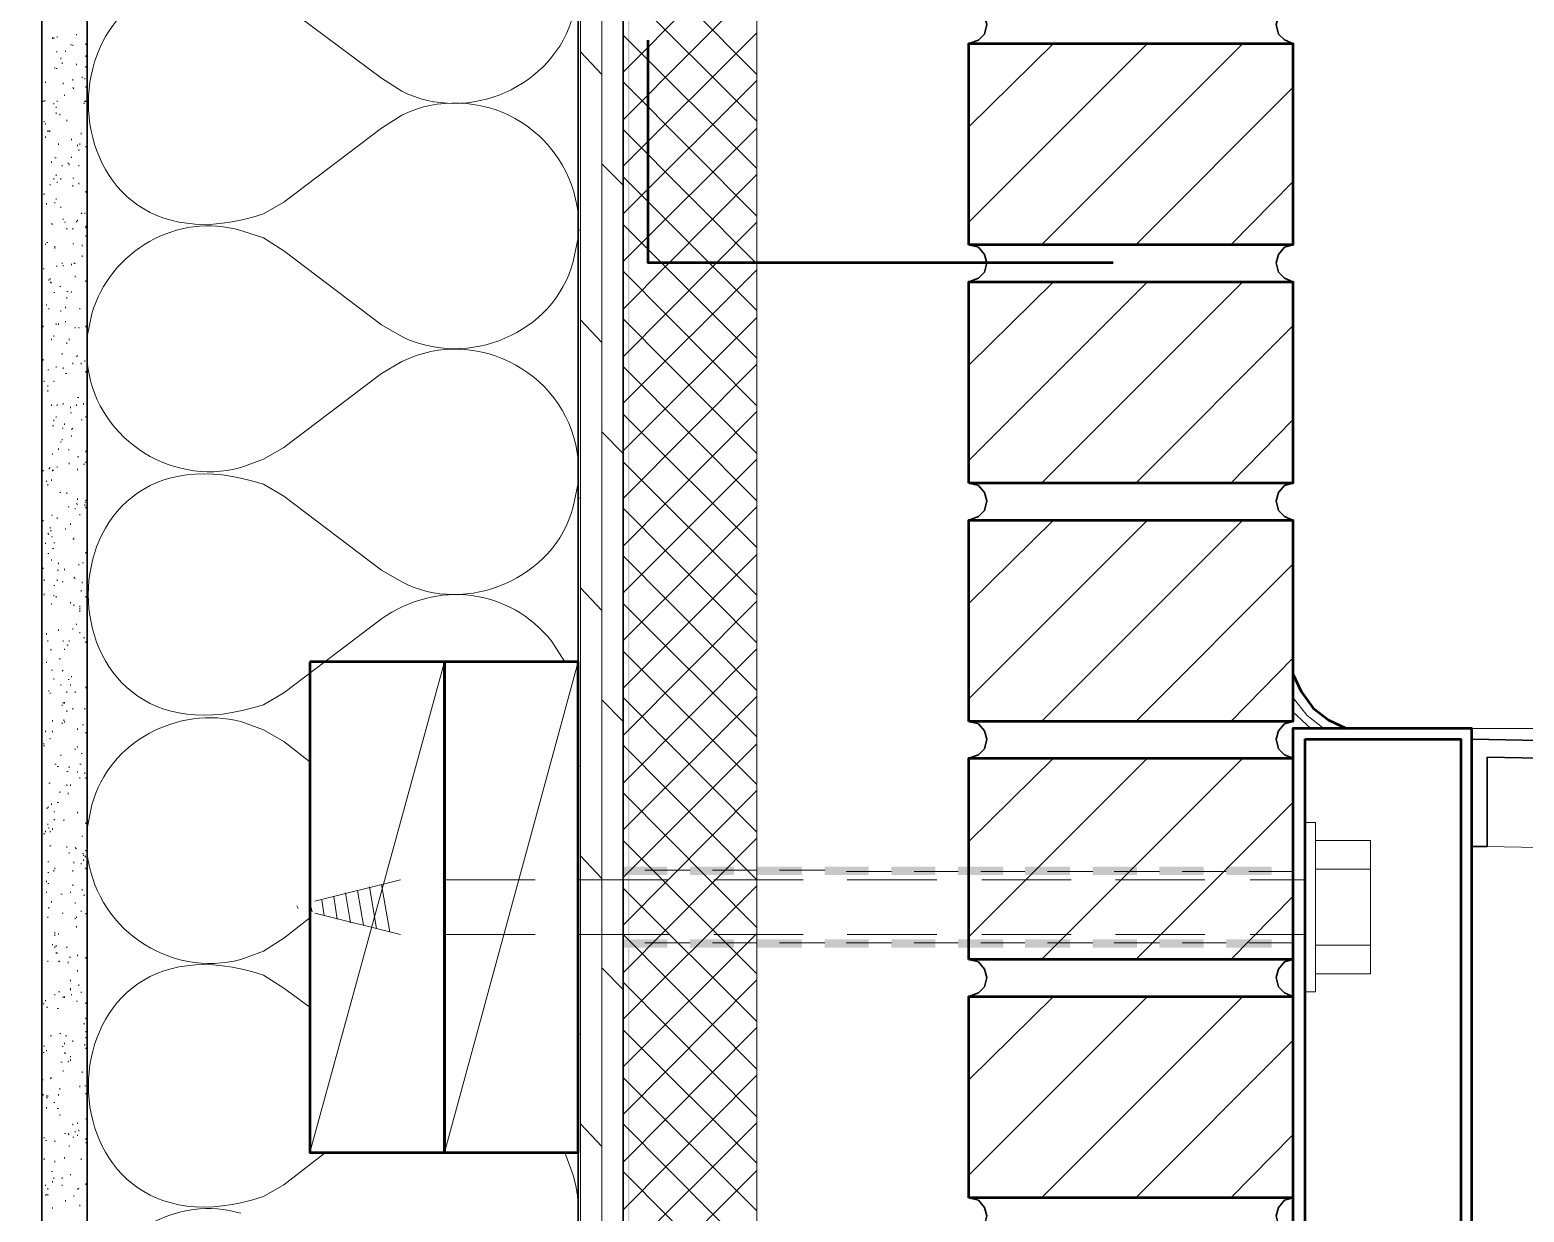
# Model space of a CAD drawing. Header units: inches. Extents: x 5 to 516, y -193 to 129.
# Drawn here: x 34.924 to 36.317, y -179.762 to -178.66 of the extents above; entities that cross this region are included whole.
import ezdxf

# ---------------------------------------------------------------- set-up
doc = ezdxf.new("R2010")
doc.units = ezdxf.units.IN
doc.header["$MEASUREMENT"] = 0
doc.layers.add('PDF7_Geometry', color=7, linetype='Continuous')
doc.layers.add('PDF7_Solid Fills', color=7, linetype='Continuous')

msp = doc.modelspace()

# ---------------------------------------------------------------- hatches: boundary and pattern name
at = {"layer": 'PDF7_Solid Fills', "transparency": 33554559}
for points in [[(35.4768844, -179.4402278), (35.4768844, -179.4480055), (35.5179956, -179.4480064), (35.5179956, -179.4402278)], [(35.5391087, -179.4402278), (35.5391087, -179.4480055), (35.5802198, -179.4480064), (35.5802198, -179.4402278)], [(35.6013283, -179.4402278), (35.6013283, -179.4480055), (35.6435506, -179.4480064), (35.6435506, -179.4402278)], [(35.6646625, -179.4402278), (35.6646625, -179.4480055), (35.7057736, -179.4480064), (35.7057736, -179.4402278)], [(35.7268845, -179.4402278), (35.7268845, -179.4480055), (35.7679956, -179.4480064), (35.7679956, -179.4402278)], [(35.7891087, -179.4402278), (35.7891087, -179.4480055), (35.8313309, -179.4480064), (35.8313309, -179.4402278)], [(35.8513284, -179.4402278), (35.8513284, -179.4480055), (35.8935506, -179.4480064), (35.8935506, -179.4402278)], [(35.9146625, -179.4402278), (35.9146625, -179.4480055), (35.9557736, -179.4480064), (35.9557736, -179.4402278)], [(35.9768845, -179.4402278), (35.9768845, -179.4480055), (36.0179956, -179.4480064), (36.0179956, -179.4402278)], [(36.0391087, -179.4402278), (36.0391087, -179.4480055), (36.0813309, -179.4480064), (36.0813309, -179.4402278)], [(35.4768844, -179.5080062), (35.4768844, -179.515784), (35.5179956, -179.5157836), (35.5179956, -179.5080062)], [(35.5391087, -179.5080062), (35.5391087, -179.515784), (35.5802198, -179.5157836), (35.5802198, -179.5080062)], [(35.6013283, -179.5080062), (35.6013283, -179.515784), (35.6435506, -179.5157836), (35.6435506, -179.5080062)], [(35.6646625, -179.5080062), (35.6646625, -179.515784), (35.7057736, -179.5157836), (35.7057736, -179.5080062)], [(35.7268845, -179.5080062), (35.7268845, -179.515784), (35.7679956, -179.5157836), (35.7679956, -179.5080062)], [(35.7891087, -179.5080062), (35.7891087, -179.515784), (35.8313309, -179.5157836), (35.8313309, -179.5080062)], [(35.8513284, -179.5080062), (35.8513284, -179.515784), (35.8935506, -179.5157836), (35.8935506, -179.5080062)], [(35.9146625, -179.5080062), (35.9146625, -179.515784), (35.9557736, -179.5157836), (35.9557736, -179.5080062)], [(35.9768845, -179.5080062), (35.9768845, -179.515784), (36.0179956, -179.5157836), (36.0179956, -179.5080062)], [(36.0391087, -179.5080062), (36.0391087, -179.515784), (36.0813309, -179.5157836), (36.0813309, -179.5080062)]]:
    msp.add_hatch(color=256, dxfattribs=at).paths.add_polyline_path(points)

# ---------------------------------------------------------------- linework, layer by layer
at = {"layer": 'PDF7_Geometry', "lineweight": 35}
for points in [[(35.4346639, -172.2280057), (35.4346639, -182.8946732), (35.4768862, -182.8946732), (35.4768862, -172.2280057)], [(34.9346616, -177.4357839), (34.9346616, -182.0613398), (34.9768839, -182.0613398), (34.9768839, -177.4357839)]]:
    msp.add_lwpolyline(points, close=True, dxfattribs=at)
at = {"layer": 'PDF7_Geometry', "lineweight": 15}
for points in [[(35.4368861, -182.8946732), (35.4368861, -172.2280057)], [(35.4568852, -182.8946732), (35.4568852, -172.2280057)], [(35.6013283, -178.7013384), (35.4768839, -178.5757828)], [(35.4768844, -178.6991162), (35.6013289, -178.5735607)], [(35.2702182, -178.7168943), (35.2513293, -178.7046721), (35.1602182, -178.6368943), (35.1413293, -178.6246721)], [(35.6013283, -178.7446722), (35.4768839, -178.6202277)], [(35.4768844, -178.7435611), (35.6013289, -178.6180056)], [(34.9446624, -178.6668942), (34.9446624, -178.6680053)], [(34.9457745, -178.6680053), (34.9457745, -178.6668941)], [(34.9491066, -178.6668942), (34.9491066, -178.6657831)], [(34.9668859, -178.6646721), (34.9668859, -178.6635609)], [(35.6013283, -178.7891171), (35.4768839, -178.6646726)], [(35.4768844, -178.786895), (35.6013289, -178.6624505)], [(34.9491066, -178.6802281), (34.9479955, -178.6802281)], [(34.9568852, -178.6802281), (34.9568852, -178.679117)], [(34.9624394, -178.6735606), (34.9613283, -178.6735606)], [(34.9635516, -178.6746728), (34.9635516, -178.6735617)], [(34.9757745, -178.6735606), (34.9757745, -178.6724495)], [(35.4568852, -178.7013384), (35.4368852, -178.6802273)], [(35.7991071, -178.7502275), (35.877996, -178.6724497)], [(35.7991071, -178.8391173), (35.9657738, -178.6724507)], [(35.8668856, -178.8602276), (36.0546633, -178.6724498)], [(34.9468845, -178.695783), (34.9468845, -178.6946719)], [(34.9491066, -178.695783), (34.9479955, -178.695783)], [(34.9524409, -178.6868945), (34.9524409, -178.6857834)], [(34.9535509, -178.6913388), (34.9535509, -178.6902277)], [(34.9668859, -178.6913388), (34.9668859, -178.6924499)], [(34.9757745, -178.6846724), (34.9757745, -178.6835613)], [(34.9757745, -178.694672), (34.9757745, -178.6935609)], [(34.937996, -178.709117), (34.937996, -178.7080058)], [(34.9546631, -178.710228), (34.9546631, -178.7091169)], [(34.9635516, -178.7068948), (34.9635516, -178.7057837)], [(34.9724401, -178.7046727), (34.9724401, -178.7035616)], [(34.9746623, -178.7057838), (34.9746623, -178.7046726)], [(35.6013283, -178.8335609), (35.4768839, -178.7080053)], [(35.4768844, -178.8313387), (35.6013289, -178.7068943)], [(34.9557753, -178.7213387), (34.9557753, -178.7202276)], [(34.9646638, -178.7146723), (34.9635527, -178.7135612)], [(34.9757745, -178.7124502), (34.9757745, -178.7135613)], [(35.9546632, -178.8602276), (36.1013298, -178.7135609)], [(34.9357738, -178.726894), (34.9357738, -178.7257829)], [(34.937996, -178.7257841), (34.9368848, -178.7257841)], [(34.9457745, -178.7280062), (34.9457745, -178.7291173)], [(34.9479967, -178.7313394), (34.9479967, -178.7324505)], [(34.9479967, -178.7380058), (34.9479967, -178.7368947)], [(34.9491066, -178.726894), (34.9491066, -178.7257829)], [(34.9513287, -178.7391169), (34.9513287, -178.7380058)], [(34.9746623, -178.7280062), (34.9735512, -178.7280062)], [(34.9746623, -178.726894), (34.9746623, -178.7257829)], [(34.9757745, -178.726894), (34.9757745, -178.7257829)], [(34.936886, -178.7457833), (34.936886, -178.7446722)], [(34.937996, -178.7480054), (34.937996, -178.7468943)], [(34.9579951, -178.7435611), (34.9579951, -178.7446722)], [(35.6013283, -178.8780058), (35.4768839, -178.7524502)], [(35.4768844, -178.8757836), (35.6013289, -178.7513392)], [(34.937996, -178.7602283), (34.937996, -178.7591171)], [(34.9402181, -178.7546718), (34.9402181, -178.7535607)], [(34.9424402, -178.7546718), (34.9413291, -178.7535607)], [(34.9502188, -178.7668947), (34.9502188, -178.7657835)], [(34.9624394, -178.7624504), (34.9624394, -178.7613393)], [(34.9679959, -178.7680057), (34.9679959, -178.7668946)], [(34.970218, -178.7668947), (34.970218, -178.7657835)], [(34.9713302, -178.7568939), (34.9713302, -178.7557828)], [(34.9479967, -178.7791164), (34.9468856, -178.7791164)], [(34.9624394, -178.7791164), (34.9624394, -178.7780053)], [(34.9691081, -178.77245), (34.9691081, -178.7713389)], [(34.9757745, -178.7691168), (34.9757745, -178.7680057)], [(34.9435524, -178.7835618), (34.9435524, -178.7824507)], [(34.9479967, -178.7957835), (34.9479967, -178.7946724)], [(34.9535509, -178.7857839), (34.9535509, -178.786895)], [(34.9591073, -178.7846717), (34.9591073, -178.7835606)], [(34.9602195, -178.7857839), (34.9602195, -178.7846728)], [(34.9691081, -178.786895), (34.9691081, -178.7857839)], [(35.4768844, -178.804672), (35.4568844, -178.784672)], [(35.4768844, -178.9202285), (35.6013289, -178.794673)], [(34.9424402, -178.804672), (34.9424402, -178.8035609)], [(34.9457745, -178.7980056), (34.9457745, -178.7991167)], [(34.9491066, -178.8024499), (34.9491066, -178.8013388)], [(34.9524409, -178.7991167), (34.9524409, -178.7980056)], [(34.9635516, -178.8057831), (34.9635516, -178.804672)], [(34.9646638, -178.7980056), (34.9635527, -178.7980056)], [(34.9691081, -178.803561), (34.9691081, -178.8024498)], [(35.6013283, -178.9213385), (35.4768839, -178.796894)], [(36.043553, -178.8602276), (36.1013307, -178.8013387)], [(34.936886, -178.8135617), (34.936886, -178.8124506)], [(34.9391082, -178.8224502), (34.9391082, -178.8213391)], [(34.9468845, -178.8213391), (34.9468845, -178.820228)], [(34.9479967, -178.8180059), (34.9479967, -178.8168948)], [(34.9757745, -178.8113396), (34.9757745, -178.8102284)], [(34.9524409, -178.8257834), (34.9524409, -178.8246723)], [(34.9546631, -178.8368952), (34.9546631, -178.8357841)], [(34.9724401, -178.8302277), (34.971329, -178.8313388)], [(34.9746623, -178.8313387), (34.9746623, -178.8302276)], [(34.9446624, -178.8413395), (34.9435512, -178.8402284)], [(34.9568852, -178.8391173), (34.9557741, -178.8391173)], [(34.9579951, -178.8457837), (34.9579951, -178.8446726)], [(34.9635516, -178.8457837), (34.9635516, -178.8446726)], [(34.9668859, -178.8391173), (34.9668859, -178.8380062)], [(34.9679959, -178.8380051), (34.9679959, -178.836894)], [(34.9757745, -178.8435616), (34.9757745, -178.8424505)], [(34.9757745, -178.8446727), (34.9757745, -178.8435615)], [(35.2702182, -178.9457829), (35.2513293, -178.9346718), (35.1602182, -178.8657829), (35.1413293, -178.8535607), (35.1202182, -178.846894)], [(35.4368861, -178.8468948), (35.4346638, -178.8457837)], [(35.6013283, -178.9657834), (35.4768839, -178.8413389)], [(35.4768844, -178.9646723), (35.6013289, -178.8391167)], [(34.937996, -178.8591165), (34.937996, -178.8602276)], [(34.9402181, -178.8580055), (34.939107, -178.8580055)], [(34.9468845, -178.8624497), (34.9468845, -178.8613386)], [(34.9468845, -178.8635608), (34.9468845, -178.8624497)], [(34.9646638, -178.8591165), (34.9635527, -178.8591165)], [(34.9724401, -178.8613387), (34.9724401, -178.8602275)], [(34.9757745, -178.8524501), (34.9757745, -178.851339)], [(34.9535509, -178.8768947), (34.9535509, -178.8780058)], [(34.9624394, -178.8791168), (34.9624394, -178.8780057)], [(34.9657737, -178.8780058), (34.9646626, -178.8768947)], [(34.9724401, -178.8713394), (34.9724401, -178.8702283)], [(34.936886, -178.88245), (34.9357749, -178.88245)], [(34.9413303, -178.8935607), (34.9413303, -178.8924496)], [(34.9424402, -178.8924508), (34.9424402, -178.8913396)], [(34.9491066, -178.8802279), (34.9479955, -178.8802279)], [(34.9546631, -178.8802279), (34.9546631, -178.8791168)], [(34.9657737, -178.8902275), (34.9657737, -178.8891164)], [(35.6013283, -179.0102283), (35.4768839, -178.8846727)], [(35.4768844, -179.0080061), (35.6013289, -178.8835617)], [(34.9435524, -178.8957828), (34.9424413, -178.8946717)], [(34.9468845, -178.9046725), (34.9457734, -178.9046725)], [(34.9524409, -178.8991172), (34.9513298, -178.8991172)], [(34.9591073, -178.9035614), (34.9579962, -178.9035614)], [(34.9624394, -178.9046725), (34.9624394, -178.9035614)], [(34.9757745, -178.8946729), (34.9757745, -178.8935618)], [(35.7991071, -178.9724498), (35.877996, -178.894672)], [(35.7991071, -179.0613396), (35.9657738, -178.8946729)], [(35.8668856, -179.0824498), (36.0546633, -178.894672)], [(34.9391082, -178.9168942), (34.9391082, -178.9157831)], [(34.9413303, -178.9202285), (34.9413303, -178.9191174)], [(34.9568852, -178.9191163), (34.9568852, -178.9180052)], [(34.9579951, -178.9102278), (34.9579951, -178.9091167)], [(34.970218, -178.9202285), (34.970218, -178.9191174)], [(34.9479967, -178.9346724), (34.9479967, -178.9335613)], [(34.9502188, -178.9346724), (34.9502188, -178.9335613)], [(34.9524409, -178.9224507), (34.9524409, -178.9213396)], [(34.9568852, -178.9324503), (34.9568852, -178.9313392)], [(34.9813293, -178.9246718), (34.9768848, -178.9457829), (34.9768848, -178.9680051)], [(35.4568852, -178.9513384), (35.4368852, -178.9302273)], [(35.6013283, -179.054672), (35.4768839, -178.9291165)], [(35.4768844, -179.0524499), (35.6013289, -178.9280055)], [(34.9357738, -178.9368945), (34.9357738, -178.9357834)], [(34.9435524, -178.9491163), (34.9435524, -178.9480051)], [(34.9457745, -178.9457831), (34.9457745, -178.9446719)], [(34.9602195, -178.9491163), (34.9602195, -178.9480051)], [(34.9657737, -178.9380056), (34.9657737, -178.9368945)], [(34.9691081, -178.9380056), (34.9691081, -178.9368945)], [(34.9757745, -178.9368945), (34.9757745, -178.9357834)], [(35.9546632, -179.0824498), (36.1013298, -178.9357831)], [(34.9535509, -178.9624502), (34.9535509, -178.9613391)], [(34.9579951, -178.9524506), (34.9579951, -178.9513395)], [(34.9357738, -178.9680055), (34.9357738, -178.9668944)], [(34.9479967, -178.9746719), (34.9479967, -178.9735608)], [(34.9546631, -178.9757841), (34.9546631, -178.974673)], [(34.9635516, -178.9713387), (34.9635516, -178.9702276)], [(34.9679959, -178.9635612), (34.9668848, -178.9646724)], [(34.9746623, -178.9691166), (34.9746623, -178.9680055)], [(35.2702182, -178.9691171), (35.2513293, -178.9802282), (35.1602182, -179.0491171)], [(35.6013283, -179.0991169), (35.4768839, -178.9735614)], [(35.4768844, -179.0968948), (35.6013289, -178.9713392)], [(34.936886, -178.9880058), (34.936886, -178.9868947)], [(34.9413303, -178.976894), (34.9402192, -178.976894)], [(34.9457745, -178.9880058), (34.9457745, -178.9868947)], [(34.9579951, -178.9802284), (34.956884, -178.9802284)], [(34.9757745, -178.9791162), (34.9757745, -178.9780051)], [(34.9402181, -178.991339), (34.9402181, -178.9924501)], [(34.9402181, -178.9968944), (34.9402181, -178.9957832)], [(34.9691081, -179.0024497), (34.967997, -179.0024497)], [(34.9435524, -179.0102283), (34.9435524, -179.0091172)], [(34.9491066, -179.0102283), (34.9491066, -179.0091172)], [(34.9546631, -179.0080061), (34.9546631, -179.0091173)], [(34.9624394, -179.0168947), (34.9613283, -179.0168947)], [(34.9613295, -179.0124504), (34.9613295, -179.0113393)], [(34.9668859, -179.0102283), (34.9668859, -179.0091172)], [(34.9735523, -179.0091172), (34.9735523, -179.0080061)], [(35.4768844, -179.1413386), (35.6013289, -179.015783)], [(34.9457745, -179.0291164), (34.9446634, -179.0291164)], [(34.9457745, -179.0246721), (34.9457745, -179.023561)], [(34.9479967, -179.0213389), (34.9479967, -179.0202278)], [(34.9546631, -179.0313397), (34.953552, -179.0313397)], [(34.9557753, -179.0280053), (34.9557753, -179.0268942)], [(34.9635516, -179.0313397), (34.9624405, -179.0324508)], [(34.9724401, -179.0235611), (34.971329, -179.0235611)], [(34.9757745, -179.0213389), (34.9757745, -179.0202278)], [(35.6013283, -179.1424508), (35.4768839, -179.0180063)], [(36.043553, -179.0824498), (36.1013307, -179.0235609)], [(34.9524409, -179.0446725), (34.9524409, -179.0435613)], [(34.9535509, -179.0424503), (34.9535509, -179.0413392)], [(34.9624394, -179.0391171), (34.9624394, -179.038006)], [(35.4768844, -179.054672), (35.4568844, -179.034672)], [(34.9346616, -179.0502278), (34.9346616, -179.0491167)], [(34.9446624, -179.0557831), (34.9446624, -179.054672)], [(34.9502188, -179.0513388), (34.9502188, -179.0502277)], [(34.9602195, -179.0513388), (34.9591084, -179.0513388)], [(34.9691081, -179.0580052), (34.967997, -179.0580052)], [(34.9757745, -179.053561), (34.9757745, -179.0524499)], [(35.1202182, -179.0680052), (35.1413293, -179.0602274), (35.1602182, -179.0491163)], [(34.9357738, -179.0713392), (34.9357738, -179.0702281)], [(34.9424402, -179.068006), (34.9413291, -179.0691171)], [(34.9446624, -179.0713392), (34.9446624, -179.0702281)], [(34.9457745, -179.0702281), (34.9446634, -179.0702281)], [(34.9491066, -179.068006), (34.9491066, -179.0668949)], [(34.9602195, -179.0646728), (34.9602195, -179.0635617)], [(34.9679959, -179.0702281), (34.9679959, -179.069117)], [(34.9746623, -179.0646728), (34.9735512, -179.0646728)], [(34.9757745, -179.0635617), (34.9757745, -179.0624506)], [(35.4302182, -179.1046727), (35.4346627, -179.0824505), (35.4346627, -179.0613393)], [(35.6013283, -179.1868945), (35.4768839, -179.0624501)], [(35.4768844, -179.1846724), (35.6013289, -179.060228)], [(34.9391082, -179.0813388), (34.9391082, -179.0802276)], [(34.9402181, -179.084672), (34.9402181, -179.0835608)], [(34.9435524, -179.0802277), (34.9435524, -179.0791166)], [(34.9768844, -179.0824498), (34.9768844, -179.0835609)], [(35.2702182, -179.1746727), (35.2513293, -179.1635616), (35.1602182, -179.0946727), (35.1413293, -179.0835616)], [(34.9524409, -179.0913395), (34.9513298, -179.0913395)], [(34.9579951, -179.0924505), (34.9579951, -179.0913394)], [(34.9679959, -179.1024501), (34.9668848, -179.101339)], [(34.9679959, -179.0980059), (34.9679959, -179.0968948)], [(34.9757745, -179.100228), (34.9746633, -179.100228)], [(34.9757745, -179.0991169), (34.9757745, -179.0980058)], [(35.4368861, -179.0968948), (35.4346638, -179.0957837)], [(34.9446624, -179.1124497), (34.9435512, -179.1124497)], [(34.9491066, -179.114673), (34.9491066, -179.1157841)], [(34.9602195, -179.1046723), (34.9591084, -179.1046723)], [(34.9657737, -179.1057833), (34.9657737, -179.1068945)], [(34.970218, -179.1124497), (34.970218, -179.1113386)], [(34.9746623, -179.1035612), (34.9746623, -179.1024501)], [(34.9757745, -179.1057833), (34.9757745, -179.1046722)], [(35.6013283, -179.2313394), (35.4768839, -179.1057839)], [(35.4768844, -179.2291162), (35.6013289, -179.1046717)], [(34.9357738, -179.1180051), (34.9357738, -179.116894)], [(34.9413303, -179.1302279), (34.9402192, -179.1291168)], [(34.9424402, -179.1246726), (34.9424402, -179.1235615)], [(34.9435524, -179.1268947), (34.9424413, -179.1268947)], [(34.9568852, -179.1257837), (34.9568852, -179.1246725)], [(34.9613295, -179.1213394), (34.9613295, -179.1202283)], [(35.7991071, -179.194672), (35.877996, -179.1168942)], [(35.7991071, -179.2835618), (35.9657738, -179.1168951)], [(35.8668856, -179.3046721), (36.0546633, -179.1168943)], [(34.937996, -179.1391165), (34.937996, -179.1380053)], [(34.9446624, -179.1324501), (34.9435512, -179.1324501)], [(34.9468845, -179.1380054), (34.9457734, -179.1380054)], [(34.9635527, -179.1346722), (34.9646638, -179.1346722), (34.9646638, -179.1335611)], [(34.9413303, -179.1480061), (34.9402192, -179.1480061)], [(34.9435524, -179.1546725), (34.9435524, -179.1535614)], [(34.9457745, -179.1435607), (34.9446634, -179.1435607)], [(34.9502188, -179.1580057), (34.9502188, -179.1568946)], [(34.9735523, -179.1568946), (34.9724412, -179.1568946)], [(34.9757745, -179.1480061), (34.9757745, -179.146895)], [(35.6013283, -179.2757832), (35.4768839, -179.1502277)], [(35.4768844, -179.2735611), (35.6013289, -179.1491166)], [(34.9357738, -179.16245), (34.9357738, -179.1613389)], [(34.9502188, -179.163561), (34.9491077, -179.163561)], [(34.9557753, -179.163561), (34.9557753, -179.1624499)], [(34.9657737, -179.1713385), (34.9646626, -179.1702274)], [(34.9691081, -179.1591168), (34.9691081, -179.1580057)], [(35.9546632, -179.3046721), (36.1013298, -179.1580054)], [(34.936886, -179.1735606), (34.936886, -179.1724495)], [(34.9468845, -179.178006), (34.9457734, -179.178006)], [(34.9491066, -179.1735606), (34.9491066, -179.1724495)], [(34.9546631, -179.1746728), (34.953552, -179.1746728)], [(34.9713302, -179.1835614), (34.9713302, -179.1824502)], [(34.9724401, -179.1757839), (34.9724401, -179.1746728)], [(35.4568852, -179.2013384), (35.4368852, -179.1802273)], [(34.936886, -179.1857835), (34.936886, -179.1868946)], [(34.9435524, -179.1957831), (34.9435524, -179.194672)], [(34.9457745, -179.1880056), (34.9457745, -179.1868945)], [(34.9479967, -179.1891167), (34.9479967, -179.1880056)], [(34.9613295, -179.194672), (34.9613295, -179.1935609)], [(34.9646638, -179.1968941), (34.9646638, -179.195783)], [(34.970218, -179.1980063), (34.970218, -179.1968952)], [(34.9757745, -179.1891167), (34.9757745, -179.1880056)], [(35.6013283, -179.3191171), (35.4768839, -179.1946726)], [(35.4768844, -179.318006), (35.6013289, -179.1924504)], [(34.970218, -179.2002285), (34.970218, -179.1991174)], [(34.970218, -179.2024506), (34.970218, -179.2013395)], [(35.2513299, -179.2091165), (35.1602188, -179.2780054)], [(34.9391082, -179.2235609), (34.9391082, -179.2224497)], [(34.9502188, -179.2202277), (34.9502188, -179.2191165)], [(34.9635516, -179.2180055), (34.9635516, -179.2191166)], [(34.9668859, -179.2146723), (34.9668859, -179.2135612)], [(34.970218, -179.2224498), (34.970218, -179.2213387)], [(34.9402181, -179.2302284), (34.9402181, -179.2291173)], [(34.9435524, -179.2380058), (34.9424413, -179.2380058)], [(34.9546631, -179.2291162), (34.9546631, -179.2302273)], [(34.9557753, -179.2368948), (34.9557753, -179.2380059)], [(34.9591073, -179.2335616), (34.9579962, -179.2335616)], [(34.9602195, -179.2302284), (34.9602195, -179.2291173)], [(34.9746623, -179.2268941), (34.9735512, -179.2268941)], [(34.9757745, -179.2313394), (34.9757745, -179.2302283)], [(35.4224411, -179.2491165), (35.4102188, -179.2302276)], [(35.6013283, -179.3635608), (35.4768839, -179.2391164)], [(35.4768844, -179.3624498), (35.6013289, -179.2368942)], [(34.9391082, -179.2502276), (34.9391082, -179.2491165)], [(34.9513287, -179.2468944), (34.9513287, -179.2457833)], [(35.3102178, -179.2491165), (35.1846622, -179.7068943)], [(35.4346617, -179.2491165), (35.3102172, -179.7068943)], [(36.043553, -179.3046721), (36.1013307, -179.2457832)], [(34.9446624, -179.256894), (34.9435512, -179.256894)], [(34.9457745, -179.2657836), (34.9457745, -179.2646725)], [(34.9546631, -179.256894), (34.953552, -179.2580051)], [(34.9602195, -179.2657836), (34.9591084, -179.2657836)], [(34.9624394, -179.2635615), (34.9624394, -179.2624504)], [(34.9413303, -179.2768943), (34.9413303, -179.2757832)], [(34.9424402, -179.2791164), (34.9424402, -179.2780053)], [(34.9524409, -179.271339), (34.9524409, -179.2702278)], [(34.9579951, -179.2780054), (34.9579951, -179.2768942)], [(34.9613295, -179.2702279), (34.9613295, -179.271339)], [(34.9657737, -179.2780054), (34.9657737, -179.2768942)], [(34.9757745, -179.2735611), (34.9757745, -179.27245)], [(35.1413293, -179.2891171), (35.1602182, -179.278006)], [(35.6013283, -179.4080057), (35.4768839, -179.2824502)], [(35.4768844, -179.4057836), (35.6013289, -179.2813391)], [(36.1013284, -179.2824496), (36.1146617, -179.2991163), (36.1302173, -179.3113385)], [(34.9535509, -179.2902282), (34.9535509, -179.2891171)], [(34.9546631, -179.2880061), (34.9546631, -179.286895)], [(34.9557753, -179.2880061), (34.9557753, -179.286895)], [(34.9579951, -179.2957835), (34.9579951, -179.2946724)], [(34.9635516, -179.2935614), (34.9635516, -179.2924503)], [(34.9746623, -179.2935614), (34.9746623, -179.2924503)], [(35.4768844, -179.3046721), (35.4568844, -179.2846721)], [(36.1013284, -179.2957835), (36.1179951, -179.3113391)], [(34.9446624, -179.3046721), (34.9446624, -179.303561)], [(34.9535509, -179.3068942), (34.9535509, -179.3057831)], [(34.9557753, -179.303561), (34.9546642, -179.303561)], [(34.9557753, -179.3057831), (34.9557753, -179.304672)], [(34.9735523, -179.3080053), (34.9724412, -179.3080053)], [(35.1846626, -179.3424502), (35.1602182, -179.3235613), (35.1413293, -179.3124502), (35.1202182, -179.3046724)], [(34.937996, -179.3146728), (34.937996, -179.3135617)], [(34.9424402, -179.3213392), (34.9424402, -179.3202281)], [(34.9446624, -179.3135617), (34.9446624, -179.3146728)], [(34.9679959, -179.3113396), (34.9679959, -179.3124507)], [(34.9757745, -179.3157839), (34.9757745, -179.3146727)], [(36.2657752, -179.3113396), (39.9335532, -179.3113396)], [(34.936886, -179.3257834), (34.9357749, -179.3257834)], [(34.936886, -179.3280056), (34.936886, -179.3268945)], [(34.9524409, -179.3368952), (34.9524409, -179.3357841)], [(34.9657737, -179.3313388), (34.9657737, -179.3302277)], [(34.9679959, -179.3291166), (34.9679959, -179.3280055)], [(34.9724401, -179.334672), (34.971329, -179.334672)], [(35.6013283, -179.4524506), (35.4768839, -179.3268951)], [(35.4768844, -179.4502285), (35.6013289, -179.325784)], [(34.9479967, -179.3446727), (34.9468856, -179.3446727)], [(34.9502188, -179.3468948), (34.9491077, -179.3468948)], [(34.9591073, -179.3513391), (34.9579962, -179.3513391)], [(34.9602195, -179.3480059), (34.9602195, -179.3468948)], [(34.9679959, -179.3524502), (34.9679959, -179.3513391)], [(34.9713302, -179.3446727), (34.9702191, -179.3446727)], [(35.4368861, -179.3468948), (35.4346638, -179.3457837)], [(35.7991071, -179.4168943), (35.877996, -179.3391165)], [(35.7991071, -179.5057841), (35.9657738, -179.3391174)], [(35.8668856, -179.5268943), (36.0546633, -179.3391165)], [(34.9424402, -179.3624498), (34.9413291, -179.3624498)], [(34.9579951, -179.364673), (34.9579951, -179.3635619)], [(34.9613295, -179.364673), (34.9613295, -179.3635619)], [(34.970218, -179.3580055), (34.970218, -179.3568944)], [(34.9746623, -179.3524502), (34.9746623, -179.3535613)], [(34.9757745, -179.3580055), (34.9757745, -179.3568944)], [(34.9513287, -179.3702283), (34.9513287, -179.3713395)], [(34.9591073, -179.3713394), (34.9591073, -179.3724505)], [(35.6013283, -179.4968944), (35.4768839, -179.3713388)], [(35.4768844, -179.4946723), (35.6013289, -179.3691167)], [(34.9402181, -179.3857833), (34.939107, -179.3857833)], [(34.9413303, -179.3846722), (34.9402192, -179.3846722)], [(34.9435524, -179.3824501), (34.9435524, -179.381339)], [(34.9468845, -179.3891165), (34.9457734, -179.3891165)], [(34.9502188, -179.3802279), (34.9491077, -179.3802279)], [(34.9679959, -179.3902275), (34.9679959, -179.3891164)], [(35.9546632, -179.5268943), (36.1013298, -179.3802276)], [(34.937996, -179.4080057), (34.937996, -179.4068946)], [(34.9402181, -179.4013393), (34.9402181, -179.4002282)], [(34.9413303, -179.4046725), (34.9413303, -179.4035614)], [(34.9424402, -179.4080057), (34.9424402, -179.4068946)], [(34.9446624, -179.4057836), (34.9446624, -179.4046725)], [(34.9468845, -179.3957829), (34.9457734, -179.396894)], [(34.9557753, -179.3968951), (34.9546642, -179.3968951)], [(34.9757745, -179.4002283), (34.9757745, -179.3991171)], [(36.1124413, -179.5568942), (36.1224413, -179.5568942), (36.1224413, -179.3991164), (36.1124413, -179.3991164)], [(34.936886, -179.4102279), (34.936886, -179.4091167)], [(34.9424402, -179.4213385), (34.9424402, -179.4202274)], [(34.9579951, -179.4224507), (34.9579951, -179.4213396)], [(34.9724401, -179.4113389), (34.9724401, -179.41245)], [(35.6013283, -179.5402282), (35.4768839, -179.4157838)], [(35.4768844, -179.5391172), (35.6013289, -179.4135616)], [(36.122442, -179.4157832), (36.1735531, -179.4157832)], [(36.1735511, -179.5402282), (36.1735511, -179.4157838)], [(39.7513305, -179.4891169), (36.2824412, -179.4213391)], [(34.9413303, -179.4357835), (34.9402192, -179.4357835)], [(34.9602195, -179.428006), (34.9602195, -179.4268949)], [(34.9646638, -179.4368946), (34.9646638, -179.4357835)], [(34.9668859, -179.4235606), (34.9657748, -179.4224495)], [(34.9735523, -179.428006), (34.9724412, -179.428006)], [(34.9735523, -179.4291171), (34.9735523, -179.4302282)], [(34.9735523, -179.4346724), (34.9735523, -179.4335613)], [(34.9757745, -179.4313392), (34.9746633, -179.4302281)], [(34.9757745, -179.4246728), (34.9757745, -179.425784)], [(35.4568852, -179.4513384), (35.4368852, -179.4302273)], [(34.9413303, -179.4457831), (34.9402192, -179.4457831)], [(34.9457745, -179.443561), (34.9457745, -179.4446721)], [(34.9468845, -179.4424499), (34.9468845, -179.4413388)], [(34.9635516, -179.444672), (34.9635516, -179.4435609)], [(34.9713302, -179.4380056), (34.9713302, -179.4368945)], [(34.9757745, -179.4424499), (34.9757745, -179.4413388)], [(35.4768844, -179.443561), (35.4768844, -179.4424499)], [(35.5391087, -179.443561), (35.4968864, -179.443561)], [(35.6013283, -179.443561), (35.5602172, -179.443561)], [(35.6646625, -179.443561), (35.6224403, -179.443561)], [(35.7268845, -179.444672), (35.6846622, -179.444672)], [(35.7891087, -179.444672), (35.7479976, -179.444672)], [(35.8513284, -179.444672), (35.8102173, -179.444672)], [(35.9146625, -179.444672), (35.8724403, -179.444672)], [(35.9768845, -179.444672), (35.9346623, -179.444672)], [(36.0391087, -179.444672), (35.9979976, -179.444672)], [(36.1013284, -179.444672), (36.0602173, -179.444672)], [(36.122442, -179.4424499), (36.1735531, -179.4424499)], [(34.9391082, -179.4546728), (34.9391082, -179.4535616)], [(34.9391082, -179.4646723), (34.9391082, -179.4635612)], [(34.9413303, -179.4557838), (34.9402192, -179.4557838)], [(34.9613295, -179.4646723), (34.9613295, -179.4635612)], [(34.9635516, -179.458006), (34.9635516, -179.4568948)], [(34.9724401, -179.4624502), (34.9724401, -179.4613391)], [(35.2691072, -179.4524506), (35.1891072, -179.4724506)], [(35.2291065, -179.4624502), (35.2346621, -179.4946724)], [(35.2402172, -179.459117), (35.2468839, -179.4980059)], [(35.2513301, -179.4568949), (35.2591079, -179.5013393)], [(35.3946633, -179.4524506), (35.31133, -179.4524506)], [(35.5191072, -179.4524506), (35.4357739, -179.4524506)], [(35.6013283, -179.584672), (35.4768839, -179.4602275)], [(35.4768844, -179.5824499), (35.6013289, -179.4580054)], [(35.6446633, -179.4524506), (35.56133, -179.4524506)], [(35.7691072, -179.4524506), (35.6857739, -179.4524506)], [(35.8946633, -179.4524506), (35.81133, -179.4524506)], [(36.0191072, -179.4524506), (35.9357739, -179.4524506)], [(36.1124413, -179.4524506), (36.0613302, -179.4524506)], [(34.9435524, -179.4735609), (34.9435524, -179.4724498)], [(34.9535509, -179.4657834), (34.9524398, -179.4657834)], [(34.9657737, -179.4746719), (34.9657737, -179.4735608)], [(34.9746623, -179.4668945), (34.9735512, -179.4668945)], [(35.1846616, -179.4735609), (35.1868839, -179.4824498)], [(35.1957746, -179.4713387), (35.1979968, -179.4857832)], [(35.2068852, -179.4680055), (35.2102186, -179.4891167)], [(35.2179959, -179.4646723), (35.2224403, -179.4924501)], [(36.043553, -179.5268943), (36.1013307, -179.4680054)], [(34.9402181, -179.4880059), (34.9402181, -179.4868948)], [(34.9413303, -179.4791162), (34.9413303, -179.4780051)], [(34.9546631, -179.4835616), (34.953552, -179.4835616)], [(34.9657737, -179.4891169), (34.9657737, -179.4880058)], [(34.9668859, -179.4880059), (34.9668859, -179.4868948)], [(34.9713302, -179.4824505), (34.9713302, -179.4813394)], [(34.9757745, -179.4846727), (34.9757745, -179.4835616)], [(35.1846616, -179.4880059), (35.1602172, -179.5068948)], [(35.1891082, -179.4835616), (35.2691082, -179.5035616)], [(34.9468845, -179.5013387), (34.9468845, -179.5024498)], [(34.9468845, -179.5035619), (34.9468845, -179.504673)], [(34.9502188, -179.5035619), (34.9502188, -179.5024508)], [(34.9668859, -179.4968944), (34.9668859, -179.4957833)], [(35.31133, -179.5035619), (35.3946633, -179.5035619)], [(35.4357739, -179.5035619), (35.5191072, -179.5035619)], [(35.6013283, -179.6291169), (35.4768839, -179.5035613)], [(35.4768844, -179.6268948), (35.6013289, -179.5024503)], [(35.56133, -179.5035619), (35.6446633, -179.5035619)], [(35.6857739, -179.5035619), (35.7691072, -179.5035619)], [(35.81133, -179.5035619), (35.8946633, -179.5035619)], [(35.9357739, -179.5035619), (36.0191072, -179.5035619)], [(36.06133, -179.5035619), (36.1124411, -179.5035619)], [(34.9346616, -179.5146726), (34.9346616, -179.5135615)], [(34.9446624, -179.5135615), (34.9446624, -179.5124504)], [(34.9468845, -179.5157836), (34.9468845, -179.5146725)], [(34.9479967, -179.5146726), (34.9479967, -179.5135615)], [(34.9579951, -179.5157836), (34.9579951, -179.5146725)], [(35.4768844, -179.5113394), (35.4768844, -179.5102283)], [(35.5391087, -179.5113394), (35.4968864, -179.5113394)], [(35.6013283, -179.5113394), (35.5602172, -179.5113394)], [(35.6646625, -179.5113394), (35.6224403, -179.5113394)], [(35.7268845, -179.5113394), (35.6846622, -179.5113394)], [(35.7891087, -179.5113394), (35.7479976, -179.5113394)], [(35.8513284, -179.5113394), (35.8102173, -179.5113394)], [(35.9146625, -179.5113394), (35.8724403, -179.5113394)], [(35.9768845, -179.5113394), (35.9346623, -179.5113394)], [(36.0391087, -179.5113394), (35.9979976, -179.5113394)], [(36.1013284, -179.5113394), (36.0602173, -179.5113394)], [(36.122442, -179.5135615), (36.1735531, -179.5135615)], [(34.9402181, -179.5291164), (34.9402181, -179.5280053)], [(34.9479967, -179.521339), (34.9479967, -179.5202279)], [(34.9491066, -179.521339), (34.9491066, -179.5202279)], [(34.9513287, -179.5291164), (34.9502176, -179.5280053)], [(34.9591073, -179.5302275), (34.9591073, -179.5291164)], [(34.9613295, -179.5246722), (34.9602184, -179.5246722)], [(34.9679959, -179.5235611), (34.9679959, -179.52245)], [(34.9757745, -179.5257832), (34.9757745, -179.5246721)], [(34.9613295, -179.5468946), (34.9613295, -179.5457835)], [(34.9679959, -179.5380061), (34.9679959, -179.536895)], [(34.9768844, -179.5402282), (34.9768844, -179.5391171)], [(35.1846626, -179.5713388), (35.1602182, -179.553561), (35.1413293, -179.5413388)], [(35.4768844, -179.5546721), (35.4568844, -179.5346721)], [(35.4768844, -179.6713385), (35.6013289, -179.545783)], [(36.122442, -179.5402282), (36.1735531, -179.5402282)], [(34.9468845, -179.5602274), (34.9468845, -179.5591163)], [(34.9513287, -179.5568942), (34.9502176, -179.5568942)], [(34.9613295, -179.5546721), (34.9613295, -179.553561)], [(34.9613295, -179.5557832), (34.9613295, -179.554672)], [(34.9624394, -179.5602274), (34.9624394, -179.5591163)], [(34.9691081, -179.5513389), (34.9691081, -179.5502278)], [(34.9713302, -179.5580053), (34.9713302, -179.5568942)], [(35.6013283, -179.6735607), (35.4768839, -179.5480051)], [(34.936886, -179.568006), (34.9357749, -179.568006)], [(34.937996, -179.5657839), (34.937996, -179.5646728)], [(34.9402181, -179.5713392), (34.939107, -179.5713392)], [(34.9502188, -179.5724503), (34.9491077, -179.5724503)], [(34.9546631, -179.5624495), (34.9546631, -179.5613384)], [(34.9557753, -179.5624495), (34.9557753, -179.5613384)], [(34.9679959, -179.5657839), (34.9668848, -179.5657839)], [(34.9757745, -179.568006), (34.9757745, -179.5668949)], [(35.7991071, -179.6391165), (35.877996, -179.5613387)], [(35.7991071, -179.7280063), (35.9657738, -179.5613396)], [(35.8668856, -179.7491165), (36.0546633, -179.5613388)], [(34.9746623, -179.5868953), (34.9735512, -179.5868953)], [(34.9757745, -179.5824499), (34.9757745, -179.5813388)], [(34.9435524, -179.5980059), (34.9424413, -179.5980059)], [(34.9524409, -179.5957838), (34.9513298, -179.5957838)], [(34.9579951, -179.5980059), (34.956884, -179.5980059)], [(34.9635516, -179.6035612), (34.9635516, -179.6024501)], [(34.9757745, -179.5946727), (34.9757745, -179.5935616)], [(34.9757745, -179.599117), (34.9757745, -179.6002281)], [(35.4368861, -179.5968949), (35.4346638, -179.5957837)], [(35.6013283, -179.7168945), (35.4768839, -179.59245)], [(35.4768844, -179.7157834), (35.6013289, -179.5902279)], [(35.9546632, -179.7491165), (36.1013298, -179.6024499)], [(34.936886, -179.6135608), (34.9357749, -179.6135608)], [(34.936886, -179.6080055), (34.936886, -179.6068944)], [(34.9391082, -179.6124498), (34.9391082, -179.6113387)], [(34.9546631, -179.6080055), (34.953552, -179.6080055)], [(34.9568852, -179.614673), (34.9557741, -179.6135619)], [(34.9557753, -179.6057834), (34.9557753, -179.6046723)], [(34.9613295, -179.6180051), (34.9613295, -179.616894)], [(34.9746623, -179.6068944), (34.9746623, -179.6057833)], [(34.9757745, -179.6102276), (34.9757745, -179.6091165)], [(34.9535509, -179.6224505), (34.9524398, -179.6224505)], [(34.9546631, -179.631339), (34.9546631, -179.6302279)], [(34.9591073, -179.6224505), (34.9591073, -179.6213394)], [(34.9613295, -179.6213394), (34.9613295, -179.6202283)], [(34.9357738, -179.6391165), (34.9346627, -179.6391165)], [(34.9435524, -179.6368944), (34.9424413, -179.6380055)], [(34.970218, -179.6457829), (34.970218, -179.6446718)], [(34.9724401, -179.631339), (34.9724401, -179.6324501)], [(34.9757745, -179.644673), (34.9746633, -179.644673)], [(35.6013283, -179.7613394), (35.4768839, -179.6368949)], [(35.4768844, -179.7602283), (35.6013289, -179.6346728)], [(34.9357738, -179.6524504), (34.9357738, -179.6535615)], [(34.9402181, -179.6557836), (34.939107, -179.6557836)], [(34.9391082, -179.6546725), (34.9391082, -179.6535614)], [(34.9402181, -179.6535615), (34.9402181, -179.6546726)], [(34.9502188, -179.6535615), (34.9502188, -179.6524504)], [(34.9513287, -179.6480061), (34.9513287, -179.646895)], [(34.9757745, -179.6524504), (34.9757745, -179.6513393)], [(34.9391082, -179.6657832), (34.9391082, -179.6646721)], [(34.9468845, -179.6602279), (34.9457734, -179.6602279)], [(34.9502188, -179.6657832), (34.9491077, -179.6657832)], [(34.9513287, -179.6724507), (34.9513287, -179.6713396)], [(34.9635516, -179.6813393), (34.9635516, -179.6802281)], [(34.9679959, -179.6802282), (34.9679959, -179.6791171)], [(34.9691081, -179.6868946), (34.9691081, -179.6857835)], [(34.9768844, -179.6746729), (34.9757733, -179.675784)], [(35.4568852, -179.7013384), (35.4368852, -179.6802273)], [(35.6013283, -179.8057832), (35.4768839, -179.6802276)], [(35.4768844, -179.803561), (35.6013289, -179.6791166)], [(34.936886, -179.693561), (34.936886, -179.6924499)], [(34.9391082, -179.6957831), (34.937997, -179.6957831)], [(34.9468845, -179.6968942), (34.9468845, -179.6957831)], [(34.9568852, -179.6891167), (34.9557741, -179.6891167)], [(34.9602195, -179.6902278), (34.9591084, -179.6891167)], [(34.9602195, -179.7013384), (34.9602195, -179.7002273)], [(34.9646638, -179.6924499), (34.9635527, -179.6924499)], [(34.9657737, -179.6880057), (34.9657737, -179.6868945)], [(34.9679959, -179.6913389), (34.9679959, -179.6902277)], [(34.9768844, -179.6968942), (34.9757733, -179.6980053)], [(34.9757745, -179.6946721), (34.9757745, -179.6935609)], [(36.043553, -179.7491165), (36.1013307, -179.6902277)], [(34.936886, -179.7135613), (34.936886, -179.7124502)], [(34.9557753, -179.7113392), (34.9557753, -179.7124503)], [(34.9713302, -179.7135613), (34.9713302, -179.7124502)], [(35.1991066, -179.7068949), (35.1602177, -179.7368949)], [(35.4302182, -179.7280052), (35.4224404, -179.7068941)], [(34.9446624, -179.724672), (34.9435512, -179.724672)], [(34.9468845, -179.7157834), (34.9468845, -179.7146723)], [(34.9613295, -179.7280063), (34.9613295, -179.7268952)], [(34.9768844, -179.7257842), (34.9768844, -179.724673)], [(35.6013283, -179.8502281), (35.4768839, -179.7246725)], [(35.4768844, -179.8480059), (35.6013289, -179.7235615)], [(34.937996, -179.7380059), (34.937996, -179.7368948)], [(34.9402181, -179.7413391), (34.9402181, -179.740228)], [(34.9446624, -179.7346727), (34.9446624, -179.7335616)], [(34.9457745, -179.7313395), (34.9457745, -179.7302284)], [(34.9535509, -179.7313395), (34.9535509, -179.7302284)], [(34.9535509, -179.7380059), (34.9535509, -179.7368948)], [(34.9691081, -179.740228), (34.967997, -179.7413391)], [(34.9757745, -179.7368948), (34.9757745, -179.7357837)], [(35.1413293, -179.7480055), (35.1602182, -179.7368944)], [(34.9391082, -179.7457833), (34.937997, -179.7468945)], [(34.9402181, -179.7468944), (34.9402181, -179.7457833)], [(34.9568852, -179.7524497), (34.9568852, -179.7513386)], [(34.9646638, -179.7480055), (34.9646638, -179.7468944)], [(34.970218, -179.756894), (34.970218, -179.7557829)], [(34.9446624, -179.7591173), (34.9446624, -179.7580062)]]:
    msp.add_lwpolyline(points, dxfattribs=at)
for points in [[(35.6013283, -182.4368948), (35.6013283, -176.6857833), (35.4768839, -176.6857833), (35.4768839, -182.4368948)], [(34.9713302, -178.9702276), (34.9713302, -178.9713387)], [(35.1735522, -179.4791163), (35.1724411, -179.4768941)], [(35.4346617, -179.5280052), (35.4346617, -179.5324496)], [(35.4346617, -179.756895), (35.4346617, -179.7613394)]]:
    msp.add_lwpolyline(points, close=True, dxfattribs=at)
at = {"layer": 'PDF7_Geometry', "lineweight": 35}
for points in [[(35.7991071, -178.6724507), (35.807996, -178.6691173), (35.8135516, -178.6635618), (35.8157738, -178.6546729), (35.8135516, -178.6468951), (35.807996, -178.6402284), (35.7991071, -178.6380062)], [(36.1013284, -178.6380053), (36.0935506, -178.6402276), (36.0879951, -178.6468942), (36.0857728, -178.654672), (36.0879951, -178.6635609), (36.0935506, -178.6691165), (36.1013284, -178.6724498)], [(35.7991071, -178.8946729), (35.807996, -178.8913396), (35.8135516, -178.885784), (35.8157738, -178.8768951), (35.8135516, -178.8691173), (35.807996, -178.8624507), (35.7991071, -178.8602284)], [(36.1013284, -178.8602276), (36.0935506, -178.8624498), (36.0879951, -178.8691165), (36.0857728, -178.8768943), (36.0879951, -178.8857831), (36.0935506, -178.8913387), (36.1013284, -178.894672)], [(35.7991071, -179.1168951), (35.807996, -179.1135618), (35.8135516, -179.1080062), (35.8157738, -179.0991174), (35.8135516, -179.0913396), (35.807996, -179.0846729), (35.7991071, -179.0824507)], [(36.1013284, -179.0824498), (36.0935506, -179.084672), (36.0879951, -179.0913387), (36.0857728, -179.0991165), (36.0879951, -179.1080054), (36.0935506, -179.1135609), (36.1013284, -179.1168943)], [(35.7991071, -179.3391174), (35.807996, -179.335784), (35.8135516, -179.3302285), (35.8157738, -179.3213396), (35.8135516, -179.3135618), (35.807996, -179.3068951), (35.7991071, -179.3046729)], [(36.1013284, -179.3046721), (36.0935506, -179.3068943), (36.0879951, -179.313561), (36.0857728, -179.3213387), (36.0879951, -179.3302276), (36.0935506, -179.3357832), (36.1013284, -179.3391165)], [(36.2679951, -179.4213385), (36.2679951, -179.3213385)], [(39.7668854, -179.3902275), (36.2679962, -179.3213386)], [(36.2824401, -179.3380052), (36.2824401, -179.4213385), (36.2679956, -179.4213385)], [(39.7513305, -179.489117), (39.7513305, -179.4046725), (36.2824412, -179.3380059)], [(35.7991071, -179.5613396), (35.807996, -179.5580063), (35.8135516, -179.5524507), (35.8157738, -179.5435618), (35.8135516, -179.5357841), (35.807996, -179.5291174), (35.7991071, -179.5268952)], [(36.1013284, -179.5268943), (36.0935506, -179.5291165), (36.0879951, -179.5357832), (36.0857728, -179.543561), (36.0879951, -179.5524499), (36.0935506, -179.5580054), (36.1013284, -179.5613388)], [(35.7991071, -179.7835619), (35.807996, -179.7802285), (35.8135516, -179.774673), (35.8157738, -179.7657841), (35.8135516, -179.7580063), (35.807996, -179.7513396), (35.7991071, -179.7491174)], [(36.1013284, -179.7491165), (36.0935506, -179.7513388), (36.0879951, -179.7580054), (36.0857728, -179.7657832), (36.0879951, -179.7746721), (36.0935506, -179.7802277), (36.1013284, -179.783561)]]:
    msp.add_lwpolyline(points, dxfattribs=at)
at = {"layer": 'PDF7_Geometry', "lineweight": 50}
for points in [[(35.9335518, -178.8768947), (35.5002184, -178.8768947), (35.5002184, -178.6691169)], [(36.1013284, -179.2602283), (36.1091062, -179.276895), (36.1202173, -179.2924505), (36.1346617, -179.3035616), (36.1513284, -179.3113394)], [(36.2679951, -179.9680063), (36.2679951, -179.9780063), (36.2679951, -179.3113396), (36.1013284, -179.3113396), (36.1013284, -179.9780063), (36.2679951, -179.9780063)], [(36.112441, -179.3213392), (36.2579966, -179.3213392), (36.2579966, -179.9680059)], [(36.1124413, -179.3213392), (36.1124413, -179.9680059)]]:
    msp.add_lwpolyline(points, dxfattribs=at)
for points in [[(35.7991071, -178.8602284), (35.7991071, -178.6724507), (36.1013294, -178.6724507), (36.1013294, -178.8602284)], [(35.7991071, -179.0824507), (35.7991071, -178.8946729), (36.1013294, -178.8946729), (36.1013294, -179.0824507)], [(35.7991071, -179.3046729), (35.7991071, -179.1168951), (36.1013294, -179.1168951), (36.1013294, -179.3046729)], [(35.1846639, -179.2491165), (35.1846639, -179.7068943), (35.3102195, -179.7068943), (35.3102195, -179.2491165)], [(35.3102178, -179.2491165), (35.3102178, -179.7068943), (35.4346622, -179.7068943), (35.4346622, -179.2491165)], [(35.7991071, -179.5268952), (35.7991071, -179.3391174), (36.1013294, -179.3391174), (36.1013294, -179.5268952)], [(35.7991071, -179.7491174), (35.7991071, -179.5613396), (36.1013294, -179.5613396), (36.1013294, -179.7491174)]]:
    msp.add_lwpolyline(points, close=True, dxfattribs=at)
at = {"layer": 'PDF7_Geometry', "lineweight": 15}
for points in [[(35.4302182, -178.8757829), (35.4346627, -178.8535607), (35.4346627, -178.8313385, 0.518547066), (35.2702182, -178.7391162), (35.2513293, -178.7513385), (35.1602182, -178.8202276), (35.1413293, -178.8313387)], [(34.9813293, -179.3824502), (34.9768848, -179.4046724), (34.9768848, -179.4268947, 0.45756383), (35.1202182, -179.5268947), (35.1413293, -179.5191169), (35.1602182, -179.5068947)]]:
    msp.add_lwpolyline(points, format="xyb", dxfattribs=at)
at = {"layer": 'PDF7_Geometry', "lineweight": 0}
for points in [[(36.1013284, -179.4402278), (36.1013284, -179.4480055)], [(36.1013284, -179.5080062), (36.1013284, -179.515784)]]:
    msp.add_lwpolyline(points, dxfattribs=at)
at = {"layer": 'PDF7_Geometry', "lineweight": 15}
for points in [[(35.1413293, -178.6246721), (34.9236811, -178.5530609), (34.9236811, -178.9029499), (35.1413293, -178.8313387)], [(35.2702182, -178.7168943), (35.3322367, -178.7478017), (35.4122553, -178.7129869), (35.4302182, -178.6457832)], [(35.1202182, -178.846894), (35.0619774, -178.8289681), (34.9975886, -178.8662829), (34.9813293, -178.9246718)], [(35.2702182, -178.9457829), (35.3319034, -178.9759866), (35.4119219, -178.9432088), (35.4302182, -178.8757829)], [(35.4346627, -179.0613393), (35.4279404, -178.9819134), (35.3413849, -178.934006), (35.2702182, -178.9691171)], [(34.9768848, -178.9680051), (34.9823663, -179.0379496), (35.0530886, -179.0862089), (35.1202182, -179.0680052)], [(35.1413293, -179.0835616), (34.923533, -179.0115616), (34.923533, -179.3611171), (35.1413293, -179.2891171)], [(35.2702182, -179.1746727), (35.3306441, -179.2062282), (35.4129775, -179.1710245), (35.4302182, -179.1046727)], [(35.4102188, -179.2302276), (35.3707559, -179.1802461), (35.3027929, -179.1726721), (35.2513299, -179.2091165)], [(35.1202182, -179.3046724), (35.0614219, -179.2903761), (34.9979774, -179.3225798), (34.9813293, -179.3824502)], [(35.1413293, -179.5413388), (34.9236811, -179.4697277), (34.9236811, -179.8196166), (35.1413293, -179.7480055)], [(35.2513293, -179.8513385), (35.3419775, -179.9162274), (35.4598849, -179.8318756), (35.4302182, -179.7280052)], [(35.1202182, -179.7635608), (35.0619774, -179.7456348), (34.9975886, -179.7829497), (34.9813293, -179.8413385)]]:
    msp.add_open_spline(points, degree=3, dxfattribs=at)
at = {"layer": 'PDF7_Solid Fills', "lineweight": 35, "transparency": 33554559}
for points in [[(35.4813287, -172.2280057), (35.4824398, -182.8946732), (35.4813287, -182.8946732)], [(35.4824409, -172.2280057), (35.4813298, -172.2280057), (35.4824409, -182.8946732)]]:
    msp.add_solid(points, dxfattribs=at)

doc.saveas('drawing.dxf')
